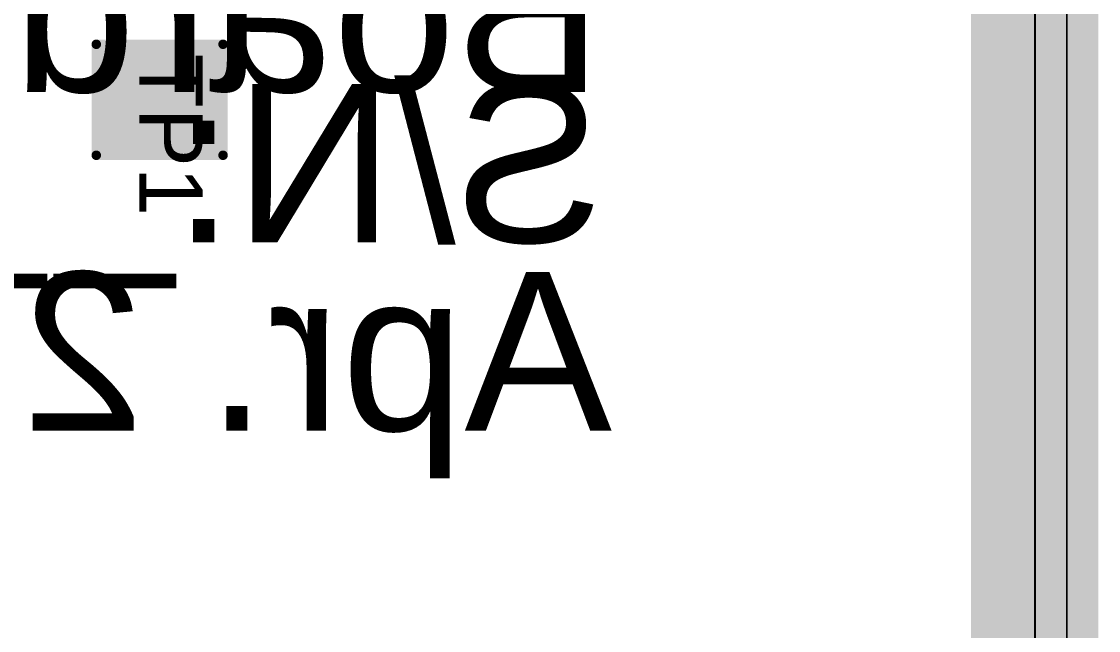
# Model space of a CAD drawing. Header units: inches. Extents: x -0.3 to 12.2, y -3.2 to 4.4.
# Drawn here: x 3.338 to 4.018, y 1.098 to 1.482 of the extents above; entities that cross this region are included whole.
import ezdxf

# ---------------------------------------------------------------- set-up
doc = ezdxf.new("R2010")
doc.units = ezdxf.units.IN
doc.header["$MEASUREMENT"] = 0
for name, color, linetype in [('Board', 76, 'Continuous'), ('Board Layer Stack Bottom Overlay', 54, 'Continuous'), ('FAB_DWG_INFO', 1, 'Continuous'), ('Keep-Out Layer', 6, 'Continuous'), ('Plane_L2', 76, 'Continuous'), ('Plane_L4', 136, 'Continuous'), ('Plane_L5', 16, 'Continuous'), ('Plane_L7', 216, 'Continuous'), ('Top Assembly', 6, 'Continuous'), ('Top Paste', 8, 'Continuous'), ('Top Solder', 216, 'Continuous'), ('TOP_L1', 1, 'Continuous')]:
    doc.layers.add(name, color=color, linetype=linetype)
doc.styles.add('Arial', font='', dxfattribs={"height": 0.2})
doc.styles.get('Arial').set_extended_font_data('Arial')

# ---------------------------------------------------------------- blocks, each defined once
blk = doc.blocks.new('TP_2X1_8_307')
at = {"layer": 'Top Paste'}
blk.add_hatch(color=8, dxfattribs=at).paths.add_polyline_path([(-0.03543, 0.03937), (0.03543, 0.03937), (0.03543, -0.03937), (-0.03543, -0.03937)])
at = {"layer": 'Top Solder'}
blk.add_hatch(color=216, dxfattribs=at).paths.add_polyline_path([(-0.03743, 0.04137), (0.03743, 0.04137), (0.03743, -0.04137), (-0.03743, -0.04137)])
at = {"layer": 'TOP_L1'}
blk.add_hatch(color=1, dxfattribs=at).paths.add_polyline_path([(-0.03543, 0.03937), (0.03543, 0.03937), (0.03543, -0.03937), (-0.03543, -0.03937)])
at = {"layer": 'Top Assembly'}
for points in [[(-0.035, -0.04, 0.006, 0.006, 0), (-0.035, 0.04, 0.006, 0.006, 0)], [(0.035, 0.04, 0.006, 0.006, 0), (-0.035, 0.04, 0.006, 0.006, 0)], [(0.035, -0.04, 0.006, 0.006, 0), (0.035, 0.04, 0.006, 0.006, 0)], [(0.035, -0.04, 0.006, 0.006, 0), (-0.035, -0.04, 0.006, 0.006, 0)]]:
    blk.add_lwpolyline(points, format="xyseb", dxfattribs=at)
for points in [[(-0.0365, 0.04, 0.003, 0.003, 1), (-0.0335, 0.04, 0.003, 0.003, 1)], [(-0.0365, 0.04, 0.003, 0.003, 1), (-0.0335, 0.04, 0.003, 0.003, 1)], [(0.0335, 0.04, 0.003, 0.003, 1), (0.0365, 0.04, 0.003, 0.003, 1)], [(0.0335, 0.04, 0.003, 0.003, 1), (0.0365, 0.04, 0.003, 0.003, 1)], [(-0.0365, -0.04, 0.003, 0.003, 1), (-0.0335, -0.04, 0.003, 0.003, 1)], [(-0.0365, -0.04, 0.003, 0.003, 1), (-0.0335, -0.04, 0.003, 0.003, 1)], [(0.0335, -0.04, 0.003, 0.003, 1), (0.0365, -0.04, 0.003, 0.003, 1)], [(0.0335, -0.04, 0.003, 0.003, 1), (0.0365, -0.04, 0.003, 0.003, 1)]]:
    blk.add_lwpolyline(points, format="xyseb", close=True, dxfattribs=at)
at = {"layer": 'Top Assembly', "style": 'Arial'}
blk.add_text('TP1', height=0.04, dxfattribs=at).set_placement((-0.02909, -0.01285))

msp = doc.modelspace()

# ---------------------------------------------------------------- linework, layer by layer
at = {"layer": 'Board'}
msp.add_lwpolyline([(3.99755, 3.42253, 0.001, 0.001, 0), (3.99755, 0.46041, 0.001, 0.001, 0)], format="xyseb", dxfattribs=at)
at = {"layer": 'FAB_DWG_INFO'}
for points in [[(3.96702, -0.38365, 0.00591, 0.00591, 0), (3.96702, 3.46578, 0.00591, 0.00591, 0)], [(3.99755, -0.30491, 0.00591, 0.00591, 0), (3.99755, 3.41254, 0.00591, 0.00591, 0)], [(3.99755, -0.26554, 0.00591, 0.00591, 0), (3.99755, 3.41253, 0.00591, 0.00591, 0)]]:
    msp.add_lwpolyline(points, format="xyseb", dxfattribs=at)
at = {"layer": 'Keep-Out Layer'}
msp.add_lwpolyline([(3.96702, 3.42253, 0.06, 0.06, 0), (3.96702, 0.46041, 0.06, 0.06, 0)], format="xyseb", dxfattribs=at)
at = {"layer": 'Plane_L2'}
msp.add_line((3.97746, 3.42253), (3.97746, 0.46041), dxfattribs=at)
msp.add_lwpolyline([(3.99755, 3.42253, 0.04, 0.04, 0), (3.99755, 0.46041, 0.04, 0.04, 0)], format="xyseb", dxfattribs=at)
at = {"layer": 'Plane_L4'}
msp.add_line((3.97746, 3.42253), (3.97746, 0.46041), dxfattribs=at)
msp.add_lwpolyline([(3.99755, 3.42253, 0.04, 0.04, 0), (3.99755, 0.46041, 0.04, 0.04, 0)], format="xyseb", dxfattribs=at)
at = {"layer": 'Plane_L5'}
msp.add_line((3.97746, 3.42253), (3.97746, 0.46041), dxfattribs=at)
msp.add_lwpolyline([(3.99755, 3.42253, 0.04, 0.04, 0), (3.99755, 0.46041, 0.04, 0.04, 0)], format="xyseb", dxfattribs=at)
at = {"layer": 'Plane_L7'}
msp.add_line((3.97746, 3.42253), (3.97746, 0.46041), dxfattribs=at)
msp.add_lwpolyline([(3.99755, 3.42253, 0.04, 0.04, 0), (3.99755, 0.46041, 0.04, 0.04, 0)], format="xyseb", dxfattribs=at)

# ---------------------------------------------------------------- block references
at = {"rotation": 270}
msp.add_blockref('TP_2X1_8_307', (3.425, 1.43252), dxfattribs=at)

# ---------------------------------------------------------------- texts
at = {"layer": 'Board Layer Stack Bottom Overlay', "style": 'Arial', "text_generation_flag": 2}
for s, p in [('Board P/N: ______________', (3.70502, 1.43753)), ('S/N:____________________', (3.70502, 1.34253)), ('Apr. 2023', (3.71052, 1.22382))]:
    msp.add_text(s, height=0.1, rotation=360, dxfattribs=at).set_placement(p)

doc.saveas('drawing.dxf')
